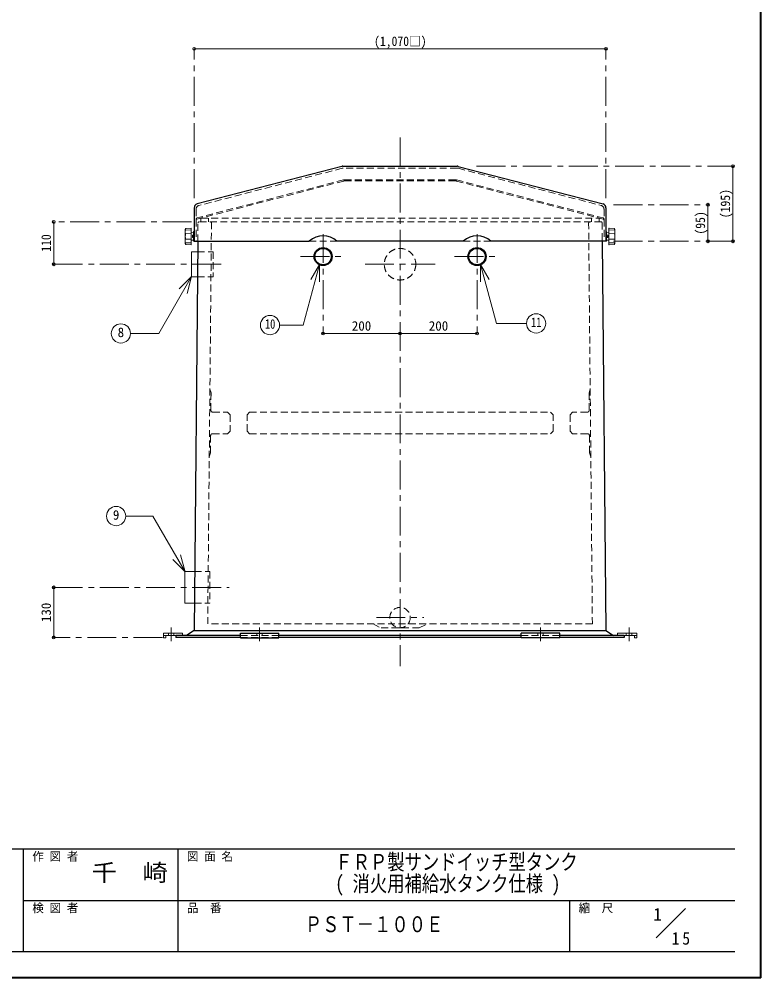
# Model space of a CAD drawing. Units: millimetres at full size, sheet at 1:15; details may follow other scales. Extents: x -3186 to 2889, y -2031 to 2184.
# Drawn here: x 962 to 2889, y -2031 to 461 of the extents above; entities that cross this region are included whole.
import ezdxf
from ezdxf.enums import TextEntityAlignment as Align

# ---------------------------------------------------------------- set-up
doc = ezdxf.new("R2010")
doc.units = ezdxf.units.MM
doc.header["$LTSCALE"] = 15
doc.header["$PDMODE"] = 32
doc.header["$PDSIZE"] = 7.5
doc.linetypes.add('CHAIN1', pattern=[8, 5, -1, 1, -1])
doc.linetypes.add('DASHED1', pattern=[1.8, 1.2, -0.6])
doc.layers.add('0-0', color=7, linetype='Continuous', lineweight=18)
doc.styles.add('ＭＳ ゴシック', font='')
doc.styles.get('ＭＳ ゴシック').set_extended_font_data('MS Gothic')

msp = doc.modelspace()

# ---------------------------------------------------------------- linework, layer by layer
at = {"layer": '0-0', "color": 1, "lineweight": 40}
for q in [(2889.35, 2184.26), (-3185.65, -2030.74)]:
    msp.add_line((2889.35, -2030.74), q, dxfattribs=at)
at = {"layer": '0-0', "color": 4, "linetype": 'CHAIN1', "lineweight": 9}
for p, q in [((1416.85, -3.76), (1416.85, 384.26)), ((2486.85, -3.76), (2486.85, 384.26)), ((1951.85, 153.97), (1951.85, -1220.74)), ((2150.57, 78.97), (2816.85, 78.97)), ((2506.85, -21.03), (2751.85, -21.03)), ((1409.85, -65.74), (1051.85, -65.74)), ((1751.85, -97.24), (1751.85, -355.74)), ((2151.85, -97.24), (2151.85, -355.74)), ((2506.85, -116.03), (2816.85, -116.03)), ((1693.35, -155.74), (1810.35, -155.74)), ((2093.35, -155.74), (2210.35, -155.74)), ((1051.85, -175.74), (1500.81, -175.74)), ((1860.85, -175.74), (2042.85, -175.74)), ((1051.85, -1015.74), (1507.91, -1015.74)), ((1890.35, -1094.24), (2013.35, -1094.24)), ((1356.85, -1119.74), (1356.85, -1155.74)), ((1586.85, -1155.74), (1586.85, -1119.74)), ((2316.85, -1155.74), (2316.85, -1119.74)), ((2546.85, -1119.74), (2546.85, -1155.74)), ((1334.35, -1145.74), (1051.85, -1145.74))]:
    msp.add_line(p, q, dxfattribs=at)
at = {"layer": '0-0', "color": 4, "lineweight": 9}
for p, q in [((2486.85, 384.26), (1416.85, 384.26)), ((2816.85, 78.97), (2816.85, -116.03)), ((2751.85, -116.03), (2751.85, -21.03)), ((1051.85, -65.74), (1051.85, -175.74)), ((1418.29, -974.74), (1392.91, -974.74)), ((1051.85, -1015.74), (1051.85, -1145.74))]:
    msp.add_line(p, q, dxfattribs=at)
at = {"layer": '0-0', "color": 5, "lineweight": 25}
for p, q in [((1800.61, 78.65), (1424.33, -19.08)), ((1803.12, 78.97), (2100.57, 78.97)), ((2103.08, 78.65), (2479.36, -19.08)), ((1416.85, -28.76), (1416.85, -116.03)), ((2486.85, -28.76), (2486.85, -116.03)), ((1426.37, -116.03), (1416.85, -1128.24)), ((1416.85, -116.03), (1716, -116.03)), ((2116, -116.03), (1787.69, -116.03)), ((2486.85, -116.03), (2187.69, -116.03)), ((2477.32, -116.03), (2486.85, -1128.24)), ((1369.35, -1140.74), (1369.35, -1145.74)), ((1536.85, -1140.74), (1369.35, -1140.74)), ((1536.85, -1145.74), (1369.35, -1145.74)), ((1416.85, -1128.24), (1396.85, -1140.74)), ((1416.85, -1128.24), (2486.85, -1128.24)), ((1636.85, -1146.74), (1636.85, -1134.74)), ((2266.85, -1140.74), (1636.85, -1140.74)), ((2266.85, -1145.74), (1636.85, -1145.74)), ((2266.85, -1146.74), (2266.85, -1134.74)), ((2534.35, -1140.74), (2366.85, -1140.74)), ((2534.35, -1145.74), (2366.85, -1145.74)), ((2486.85, -1128.24), (2506.85, -1140.74)), ((2534.35, -1140.74), (2534.35, -1145.74)), ((1536.85, -1146.74), (1636.85, -1146.74)), ((2366.85, -1146.74), (2266.85, -1146.74))]:
    msp.add_line(p, q, dxfattribs=at)
at = {"layer": '0-0', "linetype": 'DASHED1'}
for p, q in [((1801.25, 73.65), (1429.33, -22.95)), ((2099.93, 73.97), (1803.76, 73.97)), ((2102.44, 73.65), (2474.36, -22.95)), ((1805.08, 43.65), (1424.09, -55.31)), ((1805.46, 40.65), (1424.09, -58.41)), ((1807.6, 43.97), (2096.1, 43.97)), ((2095.71, 40.97), (1807.98, 40.97)), ((2098.23, 40.65), (2479.6, -58.41)), ((2098.61, 43.65), (2479.6, -55.31)), ((1421.85, -32.63), (1421.85, -116.03)), ((2481.85, -32.63), (2481.85, -116.03)), ((1426.37, -116.03), (1426.83, -67.72)), ((2474.87, -65.74), (1428.83, -65.74)), ((1434.35, -55.74), (1434.35, -65.74)), ((1452.01, -1110.74), (1461.82, -68.77)), ((2451.68, -1110.74), (2441.87, -68.77)), ((2476.87, -67.72), (2477.32, -116.03)), ((1560.92, -560.24), (1554.16, -567)), ((1554.16, -609.49), (1554.16, -567)), ((1560.92, -560.24), (2342.77, -560.24)), ((2342.77, -560.24), (2349.53, -567)), ((2349.53, -609.49), (2349.53, -567)), ((1554.16, -609.49), (1560.92, -616.24)), ((1560.92, -616.24), (2342.77, -616.24)), ((2349.53, -609.49), (2342.77, -616.24)), ((2451.68, -1110.74), (1452.01, -1110.74)), ((1636.85, -1140.74), (1536.85, -1140.74)), ((1636.85, -1145.74), (1536.85, -1145.74)), ((1579.85, -1140.74), (1579.85, -1134.74)), ((1593.85, -1140.74), (1593.85, -1134.74)), ((2266.85, -1140.74), (2366.85, -1140.74)), ((2266.85, -1145.74), (2366.85, -1145.74)), ((2309.85, -1140.74), (2309.85, -1134.74)), ((2323.85, -1140.74), (2323.85, -1134.74))]:
    msp.add_line(p, q, dxfattribs=at)
at = {"layer": '0-0', "color": 4, "linetype": 'DASHED1', "lineweight": 9}
for p, q in [((1454.35, -55.74), (1454.35, -65.74)), ((2449.35, -55.74), (2449.35, -65.74)), ((1716, -116.03), (1787.69, -116.03)), ((2187.69, -116.03), (2116, -116.03)), ((1425.51, -208.24), (1465.81, -208.24)), ((1457.76, -500.24), (1460.66, -510.24)), ((1460.24, -555.2), (1460.66, -510.24)), ((2445.94, -500.24), (2443.03, -510.24)), ((2443.45, -555.2), (2443.03, -510.24)), ((1465.24, -560.24), (1503.41, -560.24)), ((1503.41, -560.24), (1510.16, -567)), ((1510.16, -567), (1510.16, -609.49)), ((2400.29, -560.24), (2393.53, -567)), ((2393.53, -567), (2393.53, -609.49)), ((2438.45, -560.24), (2400.29, -560.24)), ((1459.62, -621.2), (1459.19, -666.24)), ((1464.62, -616.24), (1503.41, -616.24)), ((1510.16, -609.49), (1503.41, -616.24)), ((2393.53, -609.49), (2400.29, -616.24)), ((2439.07, -616.24), (2400.29, -616.24)), ((2444.07, -621.2), (2444.5, -666.24)), ((1459.19, -666.24), (1456.1, -676.24)), ((2444.5, -666.24), (2447.59, -676.24)), ((1418.29, -974.74), (1457.91, -974.74)), ((1457.91, -974.74), (1457.91, -1056.74)), ((1417.52, -1056.74), (1457.91, -1056.74)), ((1881.85, -1110.74), (1901.85, -1120.74)), ((2001.85, -1120.74), (1901.85, -1120.74)), ((2001.85, -1120.74), (2021.85, -1110.74)), ((1349.85, -1134.74), (1349.85, -1140.74)), ((1363.85, -1134.74), (1363.85, -1140.74)), ((2539.85, -1134.74), (2539.85, -1140.74)), ((2553.85, -1134.74), (2553.85, -1140.74))]:
    msp.add_line(p, q, dxfattribs=at)
at = {"layer": '0-0'}
for p, q in [((1393.35, -114.76), (1393.35, -92.29)), ((1393.36, -91.77), (1393.75, -84.38)), ((1409.35, -86.59), (1394.8, -87.08)), ((1409.35, -96.67), (1394.8, -96.19)), ((1408.83, -82.07), (1395.68, -82.49)), ((1409.35, -124.49), (1409.35, -82.57)), ((1414.89, -93.99), (1409.35, -93.53)), ((1415.35, -91.03), (1416.85, -91.03)), ((2488.35, -91.03), (2486.85, -91.03)), ((2488.8, -93.99), (2494.35, -93.53)), ((2494.35, -124.49), (2494.35, -82.57)), ((2494.35, -86.59), (2508.89, -87.08)), ((2494.35, -96.67), (2508.89, -96.19)), ((2494.86, -82.07), (2508.01, -82.49)), ((2510.33, -91.77), (2509.94, -84.38)), ((2510.35, -114.76), (2510.35, -92.29)), ((1393.36, -115.29), (1393.75, -122.67)), ((1409.35, -110.38), (1394.8, -110.87)), ((1409.35, -120.46), (1394.8, -119.98)), ((1408.83, -124.99), (1395.68, -124.57)), ((1414.89, -113.07), (1409.35, -113.53)), ((1412.1, -101.18), (1412.1, -105.88)), ((1412.72, -100.53), (1415.35, -100.53)), ((1412.72, -103.53), (1415.35, -103.53)), ((1412.72, -106.53), (1415.35, -106.53)), ((2490.97, -100.53), (2488.35, -100.53)), ((2490.97, -103.53), (2488.35, -103.53)), ((2490.97, -106.53), (2488.35, -106.53)), ((2488.8, -113.07), (2494.35, -113.53)), ((2491.6, -101.18), (2491.6, -105.88)), ((2494.35, -110.38), (2508.89, -110.87)), ((2494.35, -120.46), (2508.89, -119.98)), ((2494.86, -124.99), (2508.01, -124.57)), ((2510.33, -115.29), (2509.94, -122.67)), ((1409.81, -143.24), (1426.12, -143.24)), ((1409.81, -208.24), (1409.81, -143.24)), ((1742.37, -176.21), (1700.13, -333.88)), ((1742.37, -176.21), (1719.87, -215.18)), ((1742.37, -176.21), (1742.37, -221.21)), ((2161.32, -176.21), (2161.32, -221.21)), ((2161.32, -176.21), (2183.82, -215.18)), ((1410.11, -207.88), (1324.81, -355.63)), ((1410.11, -207.88), (1378.29, -239.7)), ((1410.11, -207.88), (1398.46, -251.35)), ((1409.81, -208.24), (1425.51, -208.24)), ((1638.91, -333.88), (1700.13, -333.88)), ((1251.43, -355.63), (1324.81, -355.63)), ((1309.58, -830.39), (1239.02, -830.39)), ((1393.02, -974.91), (1309.58, -830.39)), ((1393.02, -974.91), (1361.2, -943.09)), ((1393.02, -974.91), (1381.37, -931.44)), ((1336.85, -1134.74), (1336.85, -1146.74)), ((1386.85, -1134.74), (1336.85, -1134.74)), ((1369.35, -1140.74), (1336.85, -1140.74)), ((1386.85, -1134.74), (1386.85, -1140.74)), ((2516.85, -1134.74), (2516.85, -1140.74)), ((2516.85, -1134.74), (2566.85, -1134.74)), ((2534.35, -1140.74), (2566.85, -1140.74)), ((2566.85, -1134.74), (2566.85, -1146.74)), ((2617.51, -1926.51), (2693.27, -1850.74))]:
    msp.add_line(p, q, dxfattribs=at)
at = {"layer": '0-0', "color": 6, "lineweight": 25}
for p, q in [((-148.15, -1695.39), (2821.85, -1695.39)), ((973.63, -1963.24), (973.63, -1695.39)), ((1375.42, -1963.24), (1375.42, -1695.39)), ((973.63, -1829.32), (2821.85, -1829.32)), ((2393.27, -1963.24), (2393.27, -1829.32)), ((2821.85, -1963.24), (-148.15, -1963.24))]:
    msp.add_line(p, q, dxfattribs=at)
at = {"layer": '0-0', "linetype": 'DASHED1'}
msp.add_lwpolyline([(1434.35, -55.74), (2469.35, -55.74), (2469.35, -65.74)], dxfattribs=at)
at = {"layer": '0-0'}
for points in [[(1415.35, -91.03), (1415.35, -116.03), (1416.85, -116.03)], [(2488.35, -91.03), (2488.35, -116.03), (2486.85, -116.03)], [(2161.32, -176.21), (2202.39, -329.51), (2280.42, -329.51)], [(1342.85, -1140.74), (1342.85, -1146.74), (1336.85, -1146.74)], [(2560.85, -1140.74), (2560.85, -1146.74), (2566.85, -1146.74)]]:
    msp.add_lwpolyline(points, dxfattribs=at)
at = {"layer": '0-0', "color": 4, "linetype": 'DASHED1', "lineweight": 9}
msp.add_lwpolyline([(1426.12, -143.24), (1465.81, -143.24), (1465.81, -208.24)], dxfattribs=at)
at = {"layer": '0-0', "color": 4, "lineweight": 9}
for points in [[(1751.85, -355.74), (1951.85, -355.74), (2151.85, -355.74)], [(1417.52, -1056.74), (1392.91, -1056.74), (1392.91, -974.74)]]:
    msp.add_lwpolyline(points, dxfattribs=at)
at = {"layer": '0-0', "color": 5, "lineweight": 25}
for points in [[(1536.85, -1146.74), (1536.85, -1134.74), (1636.85, -1134.74)], [(2366.85, -1146.74), (2366.85, -1134.74), (2266.85, -1134.74)]]:
    msp.add_lwpolyline(points, dxfattribs=at)
for centre, radius in [((1751.85, -155.74), 23.5), ((1751.85, -155.74), 21.35), ((2151.85, -155.74), 23.5), ((2151.85, -155.74), 21.35)]:
    msp.add_circle(centre, radius, dxfattribs=at)
at = {"layer": '0-0', "color": 4, "linetype": 'DASHED1', "lineweight": 9}
for centre, radius in [((1951.85, -175.74), 41), ((1951.85, -1094.24), 26.5)]:
    msp.add_circle(centre, radius, dxfattribs=at)
at = {"layer": '0-0'}
for centre in [(1613.91, -333.88), (2305.42, -329.51), (1226.43, -355.63), (1214.02, -830.39)]:
    msp.add_circle(centre, 25, dxfattribs=at)
at = {"layer": '0-0', "color": 5, "lineweight": 25}
for centre, radius, start, end in [((1803.12, 68.97), 10, 90, 104.56028), ((2100.57, 68.97), 10, 75.43972, 90), ((1426.85, -28.76), 10, 104.56028, 180), ((2476.85, -28.76), 10, 0, 75.43972), ((1751.85, -155.74), 53.5, 47.93156, 132.06844), ((2151.85, -155.74), 53.5, 47.93156, 132.06844)]:
    msp.add_arc(centre, radius, start, end, dxfattribs=at)
at = {"layer": '0-0', "linetype": 'DASHED1'}
for centre, radius, start, end in [((1803.76, 63.97), 10, 90, 104.56028), ((2099.93, 63.97), 10, 75.43972, 90), ((1807.6, 33.97), 10, 90, 104.56028), ((1807.98, 30.97), 10, 90, 104.56028), ((2095.71, 30.97), 10, 75.43972, 90), ((2096.1, 33.97), 10, 75.43972, 90), ((1431.85, -32.63), 10, 104.56028, 180), ((2471.85, -32.63), 10, 0, 75.43972), ((1424.85, -58.21), 3, 104.56028, 180), ((1424.85, -61.31), 3, 104.56028, 180), ((1428.83, -67.74), 2, 90, 179.46076), ((1458.82, -68.74), 3, 359.46076, 90), ((2444.87, -68.74), 3, 90, 180.53924), ((2474.87, -67.74), 2, 0.53924, 90), ((2478.85, -58.21), 3, 0, 75.43972), ((2478.85, -61.31), 3, 0, 75.43972)]:
    msp.add_arc(centre, radius, start, end, dxfattribs=at)
at = {"layer": '0-0'}
for centre, radius, start, end in [((1403.35, -92.29), 10, 176.98087, 180), ((1395.75, -84.49), 2, 91.84585, 176.98087), ((1448.18, -103.53), 54.34, 172.70127, 187.29873), ((1394.78, -96.69), 0.5, 88.09085, 172.70127), ((1404.3, -84.1), 9.96, 178.90936, 197.37998), ((1396.42, -84.02), 2.07, 141.26695, 176.97243), ((1408.85, -82.57), 0.5, 0, 91.84585), ((1414.85, -94.49), 0.5, 0, 85.23636), ((2488.85, -94.49), 0.5, 94.76364, 180), ((2494.85, -82.57), 0.5, 88.15415, 180), ((2507.95, -84.49), 2, 3.01913, 88.15415), ((2499.39, -84.1), 9.96, 342.62002, 1.09064), ((2508.91, -96.69), 0.5, 7.29873, 91.90915), ((2507.28, -84.02), 2.07, 3.02757, 38.73305), ((2455.51, -103.53), 54.34, 352.70127, 7.29873), ((2500.35, -92.29), 10, 0, 3.01913), ((1403.35, -114.76), 10, 180, 183.01913), ((1395.75, -122.57), 2, 183.01913, 268.15415), ((1394.78, -110.37), 0.5, 187.29873, 271.90915), ((1404.3, -122.95), 9.96, 162.62002, 181.09064), ((1396.42, -123.03), 2.07, 183.02757, 218.73305), ((1408.85, -124.49), 0.5, 268.15415, 0), ((1413.66, -102.06), 1.79, 121.62812, 150.75937), ((1414.2, -102.03), 2.11, 134.62454, 225.37546), ((1414.2, -105.03), 2.11, 134.62454, 225.37546), ((1413.66, -105), 1.79, 209.24063, 238.37188), ((1414.85, -112.57), 0.5, 274.76364, 0), ((2488.85, -112.57), 0.5, 180, 265.23636), ((2490.03, -102.06), 1.79, 29.24063, 58.37188), ((2489.49, -102.03), 2.11, 314.62454, 45.37546), ((2489.49, -105.03), 2.11, 314.62454, 45.37546), ((2490.03, -105), 1.79, 301.62812, 330.75937), ((2494.85, -124.49), 0.5, 180, 271.84585), ((2507.95, -122.57), 2, 271.84585, 356.98087), ((2508.91, -110.37), 0.5, 268.09085, 352.70127), ((2499.39, -122.95), 9.96, 358.90936, 17.37998), ((2507.28, -123.03), 2.07, 321.26695, 356.97243), ((2500.35, -114.76), 10, 356.98087, 0)]:
    msp.add_arc(centre, radius, start, end, dxfattribs=at)
at = {"layer": '0-0', "color": 4, "linetype": 'DASHED1', "lineweight": 9}
for centre, start, end in [((1465.24, -555.24), 179.46076, 270), ((2438.45, -555.24), 270, 0.53924), ((1464.62, -621.24), 90, 179.46076), ((2439.07, -621.24), 0.53924, 90)]:
    msp.add_arc(centre, 5, start, end, dxfattribs=at)
at = {"layer": '0-0', "color": 1}
for p in [(1416.85, 384.26), (2486.85, 384.26), (2816.85, 78.97), (2751.85, -21.03), (1051.85, -65.74), (2751.85, -116.03), (2816.85, -116.03), (1051.85, -175.74), (1751.85, -355.74), (1951.85, -355.74), (2151.85, -355.74), (1051.85, -1015.74), (1051.85, -1145.74)]:
    msp.add_point(p, dxfattribs=at)

# ---------------------------------------------------------------- texts
at = {"layer": '0-0', "style": 'ＭＳ ゴシック'}
for s, height, width, p in [('(1,070□)', 24.74, 0.9, (1884.35, 384.26)), ('10', 24.74, 0.8, (1600.78, -350.76)), ('11', 24.74, 0.8, (2292.3, -346.38)), ('ＦＲＰ製サンドイッチ型タンク', 41.24, 0.8, (1783.63, -1762.35)), ('千\u3000崎', 43.99, 1.1, (1150.42, -1792.35)), ('( 消火用補給水タンク仕様 )', 41.24, 0.8, (1783.63, -1818.6)), ('ＰＳＴ－１００Ｅ', 41.24, 0.8, (1704.35, -1924.4))]:
    msp.add_text(s, height=height, dxfattribs=dict(at, width=width)).set_placement(p, align=Align.BOTTOM_LEFT)
at = {"layer": '0-0', "style": 'ＭＳ ゴシック', "width": 0.9}
for s, p in [('(195)', (2816.85, -56.03)), ('(95)', (2751.85, -98.53)), ('110', (1051.85, -143.24))]:
    msp.add_text(s, height=24.74, rotation=90, dxfattribs=at).set_placement(p, align=Align.BOTTOM_LEFT)
at = {"layer": '0-0', "style": 'ＭＳ ゴシック'}
for s, height, p in [('200', 24.74, (1826.53, -355.74)), ('200', 24.74, (2026.53, -355.74)), ('8', 24.74, (1217.99, -372.5)), ('9', 24.74, (1205.59, -847.27)), ('作 図 者', 21.99, (996.13, -1732.89)), ('図 面 名', 21.99, (1397.92, -1732.89)), ('検 図 者', 21.99, (996.13, -1866.82)), ('品\u3000番', 21.99, (1397.92, -1866.82)), ('縮\u3000尺', 21.99, (2415.77, -1866.82)), ('1', 32.99, (2609.89, -1892.03))]:
    msp.add_text(s, height=height, dxfattribs=at).set_placement(p, align=Align.BOTTOM_LEFT)
msp.add_text('130', height=24.74, rotation=90, dxfattribs=at).set_placement((1051.85, -1106.06), align=Align.BOTTOM_LEFT)
at = {"layer": '0-0', "insert": (2657.85, -1945.1), "char_height": 32.99, "attachment_point": 7, "style": 'ＭＳ ゴシック'}
msp.add_mtext('\\T1.36;\\W0.9;15', dxfattribs=at)

doc.saveas('drawing.dxf')
